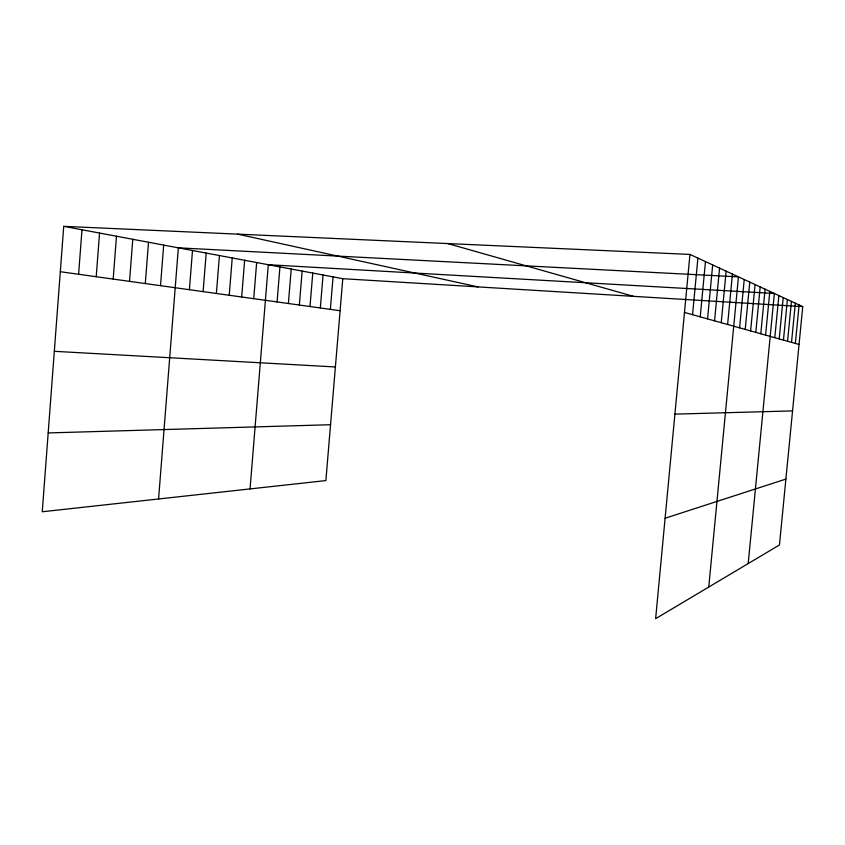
<?xml version="1.0" encoding="UTF-8"?>
<svg xmlns="http://www.w3.org/2000/svg" width="845" height="845" viewBox="0 0 845 845"><rect width="100%" height="100%" fill="white"/><g stroke="black" fill="none" stroke-linecap="round" stroke-linejoin="round"><path stroke-width="1.27" d="M63.724 226.333L42.25 511.764L325.874 480.583L342.785 278.692L63.724 226.333L689.953 254.419L802.75 306.619L779.449 544.983L655.635 618.667L689.953 254.419M78.606 274.255L81.986 229.755M96.224 276.716L99.552 233.051M113.188 279.082L116.473 236.23M129.528 281.353L132.781 239.293M145.298 283.55L148.509 242.24M160.508 285.673L163.687 245.092M158.575 498.983L178.348 247.838L738.456 276.864L708.754 587.053M189.396 289.708L192.502 250.49M203.117 291.62L206.191 253.067M216.394 293.468L219.425 255.549M229.238 295.264L232.238 257.947M241.681 296.996L244.649 260.281M253.732 298.676L256.658 262.531M250.046 488.917L268.309 264.717L774.358 293.479L748.195 563.583M277.075 301.929L279.949 266.904M288.388 303.503L291.219 269.016M299.352 305.034L302.161 271.065M309.999 306.524L312.766 273.062M320.329 307.96L323.065 274.995M330.363 309.354L333.067 276.875M692.551 314.689L697.896 258.095M700.23 316.843L705.469 261.601M707.561 318.892L712.673 264.939M714.543 320.846L719.56 268.118M721.229 322.705L726.14 271.161M727.619 324.491L732.435 274.076M739.597 327.839L744.223 279.537M745.216 329.413L749.758 282.093M750.613 330.923L755.071 284.554M755.8 332.37L760.183 286.92M760.785 333.764L765.084 289.191M765.581 335.106L769.816 291.377M774.791 337.683L778.868 295.57M779.206 338.919L783.22 297.577M783.463 340.102L787.403 299.51M787.561 341.253L791.448 301.38M791.522 342.362L795.346 303.186M795.356 343.429L799.116 304.929M665.099 518.238L785.892 479.083M48.176 432.936L330.553 424.718M674.912 414.124L792.557 410.902M54.323 351.309L335.391 366.962M342.785 278.692L802.75 306.619M60.312 271.71L340.102 310.717M237.709 234.139L477.995 286.899M684.492 312.439L799.053 344.464M447.776 243.561L633.412 296.331"/></g></svg>
